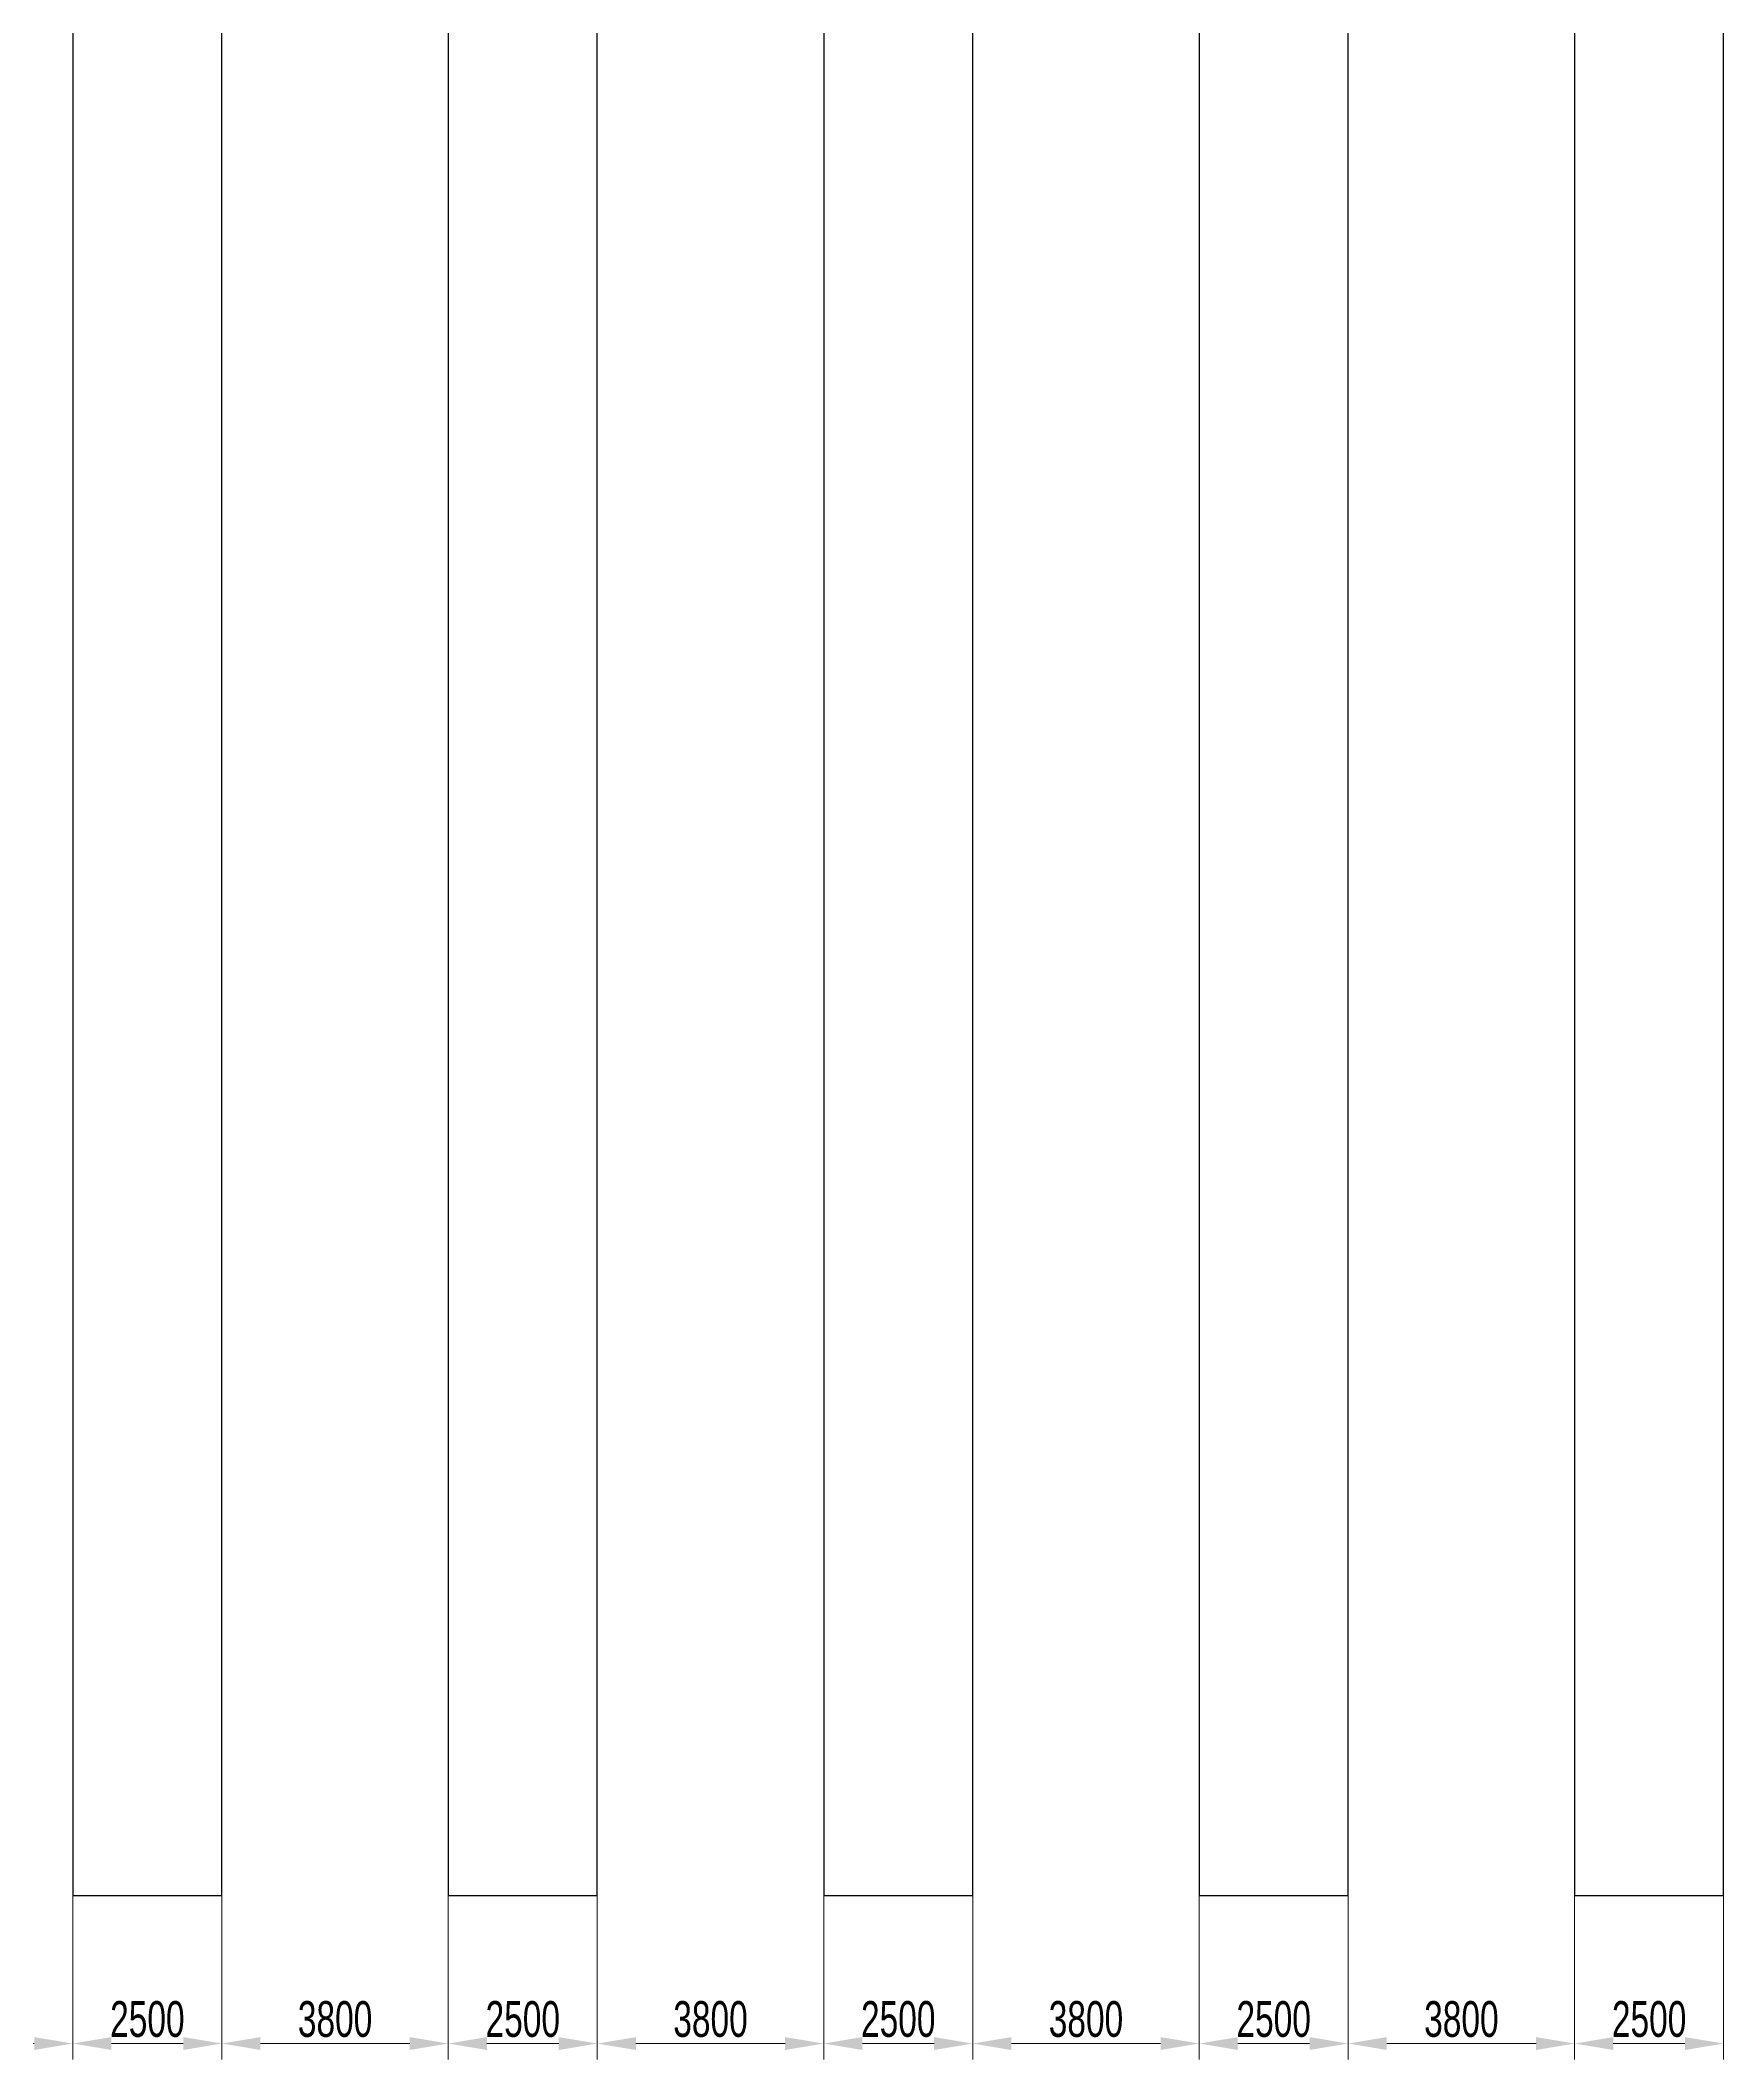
# Model space of a CAD drawing. Header units: millimetres. Extents: x 321435 to 489435, y -71599 to 47189.
# Drawn here: x 378084 to 406329, y -22844 to 11047 of the extents above; entities that cross this region are included whole.
import ezdxf

# ---------------------------------------------------------------- set-up
doc = ezdxf.new("R2010")
doc.units = ezdxf.units.MM
doc.header["$LTSCALE"] = 0.3
doc.header["$PDMODE"] = 34
doc.header["$PDSIZE"] = 5
doc.layers.get('Defpoints').update_dxf_attribs({"lineweight": 50})
doc.layers.add('轮廓线', color=3, linetype='Continuous', lineweight=50)
doc.styles.add('CIVIL', font='fsdb_e.shx', dxfattribs={"width": 0.7, "height": 600, "bigfont": 'fsdb.shx'})
doc.dimstyles.new('修改1', dxfattribs={"dimscale": 0.216, "dimtxt": 600, "dimasz": 3000, "dimexe": 1250, "dimexo": 0.625, "dimgap": 500, "dimtad": 1, "dimdec": 0, "dimdsep": 46, "dimtxsty": 'CIVIL', "dimcen": 2.5, "dimclrd": 3, "dimclre": 3, "dimclrt": 3, "dimadec": 0, "dimazin": 0, "dimtfac": 1, "dimtdec": 0, "dimtmove": 1, "dimatfit": 3, "dimfxl": 1, "dimlwd": 18, "dimlwe": 18, "dimarcsym": 0})

# ---------------------------------------------------------------- blocks, each defined once
blk = doc.blocks.new('*D207')
at = {"layer": 'Defpoints', "color": 0, "ltscale": 100, "transparency": 16777216}
for p in [(374829, -20090), (378629, -20090), (378629, -22574)]:
    blk.add_point(p, dxfattribs=at)
at = {"layer": '轮廓线', "color": 3, "lineweight": 18, "ltscale": 100, "transparency": 16777216}
for p, q in [((374829, -20090), (374829, -22844)), ((378629, -20090), (378629, -22844)), ((375477, -22574), (377981, -22574))]:
    blk.add_line(p, q, dxfattribs=at)
at = {"layer": '轮廓线', "color": 3, "ltscale": 100, "transparency": 16777216}
for points in [[(375477, -22466), (375477, -22682), (374829, -22574)], [(377981, -22466), (377981, -22682), (378629, -22574)]]:
    blk.add_solid(points, dxfattribs=at)
at = {"layer": '轮廓线', "color": 3, "ltscale": 100, "transparency": 16777216, "insert": (376729, -22166), "char_height": 600, "attachment_point": 5, "style": 'CIVIL'}
blk.add_mtext('3800', dxfattribs=at)
blk = doc.blocks.new('*D208')
at = {"layer": 'Defpoints', "color": 0, "ltscale": 100, "transparency": 16777216}
for p in [(378629, -20090), (381129, -20090), (381129, -22574)]:
    blk.add_point(p, dxfattribs=at)
at = {"layer": '轮廓线', "color": 3, "lineweight": 18, "ltscale": 100, "transparency": 16777216}
for p, q in [((378629, -20090), (378629, -22844)), ((381129, -20090), (381129, -22844)), ((379277, -22574), (380481, -22574))]:
    blk.add_line(p, q, dxfattribs=at)
at = {"layer": '轮廓线', "color": 3, "ltscale": 100, "transparency": 16777216}
for points in [[(379277, -22466), (379277, -22682), (378629, -22574)], [(380481, -22466), (380481, -22682), (381129, -22574)]]:
    blk.add_solid(points, dxfattribs=at)
at = {"layer": '轮廓线', "color": 3, "ltscale": 100, "transparency": 16777216, "insert": (379879, -22166), "char_height": 600, "attachment_point": 5, "style": 'CIVIL'}
blk.add_mtext('2500', dxfattribs=at)
blk = doc.blocks.new('*D209')
at = {"layer": 'Defpoints', "color": 0, "ltscale": 100, "transparency": 16777216}
for p in [(381129, -20090), (384929, -20090), (384929, -22574)]:
    blk.add_point(p, dxfattribs=at)
at = {"layer": '轮廓线', "color": 3, "lineweight": 18, "ltscale": 100, "transparency": 16777216}
for p, q in [((381129, -20090), (381129, -22844)), ((384929, -20090), (384929, -22844)), ((381777, -22574), (384281, -22574))]:
    blk.add_line(p, q, dxfattribs=at)
at = {"layer": '轮廓线', "color": 3, "ltscale": 100, "transparency": 16777216}
for points in [[(381777, -22466), (381777, -22682), (381129, -22574)], [(384281, -22466), (384281, -22682), (384929, -22574)]]:
    blk.add_solid(points, dxfattribs=at)
at = {"layer": '轮廓线', "color": 3, "ltscale": 100, "transparency": 16777216, "insert": (383029, -22166), "char_height": 600, "attachment_point": 5, "style": 'CIVIL'}
blk.add_mtext('3800', dxfattribs=at)
blk = doc.blocks.new('*D210')
at = {"layer": 'Defpoints', "color": 0, "ltscale": 100, "transparency": 16777216}
for p in [(384929, -20090), (387429, -20090), (387429, -22574)]:
    blk.add_point(p, dxfattribs=at)
at = {"layer": '轮廓线', "color": 3, "lineweight": 18, "ltscale": 100, "transparency": 16777216}
for p, q in [((384929, -20090), (384929, -22844)), ((387429, -20090), (387429, -22844)), ((385577, -22574), (386781, -22574))]:
    blk.add_line(p, q, dxfattribs=at)
at = {"layer": '轮廓线', "color": 3, "ltscale": 100, "transparency": 16777216}
for points in [[(385577, -22466), (385577, -22682), (384929, -22574)], [(386781, -22466), (386781, -22682), (387429, -22574)]]:
    blk.add_solid(points, dxfattribs=at)
at = {"layer": '轮廓线', "color": 3, "ltscale": 100, "transparency": 16777216, "insert": (386179, -22166), "char_height": 600, "attachment_point": 5, "style": 'CIVIL'}
blk.add_mtext('2500', dxfattribs=at)
blk = doc.blocks.new('*D211')
at = {"layer": 'Defpoints', "color": 0, "ltscale": 100, "transparency": 16777216}
for p in [(387429, -20090), (391229, -20090), (391229, -22574)]:
    blk.add_point(p, dxfattribs=at)
at = {"layer": '轮廓线', "color": 3, "lineweight": 18, "ltscale": 100, "transparency": 16777216}
for p, q in [((387429, -20090), (387429, -22844)), ((391229, -20090), (391229, -22844)), ((388077, -22574), (390581, -22574))]:
    blk.add_line(p, q, dxfattribs=at)
at = {"layer": '轮廓线', "color": 3, "ltscale": 100, "transparency": 16777216}
for points in [[(388077, -22466), (388077, -22682), (387429, -22574)], [(390581, -22466), (390581, -22682), (391229, -22574)]]:
    blk.add_solid(points, dxfattribs=at)
at = {"layer": '轮廓线', "color": 3, "ltscale": 100, "transparency": 16777216, "insert": (389329, -22166), "char_height": 600, "attachment_point": 5, "style": 'CIVIL'}
blk.add_mtext('3800', dxfattribs=at)
blk = doc.blocks.new('*D212')
at = {"layer": 'Defpoints', "color": 0, "ltscale": 100, "transparency": 16777216}
for p in [(391229, -20090), (393729, -20090), (393729, -22574)]:
    blk.add_point(p, dxfattribs=at)
at = {"layer": '轮廓线', "color": 3, "lineweight": 18, "ltscale": 100, "transparency": 16777216}
for p, q in [((391229, -20090), (391229, -22844)), ((393729, -20090), (393729, -22844)), ((391877, -22574), (393081, -22574))]:
    blk.add_line(p, q, dxfattribs=at)
at = {"layer": '轮廓线', "color": 3, "ltscale": 100, "transparency": 16777216}
for points in [[(391877, -22466), (391877, -22682), (391229, -22574)], [(393081, -22466), (393081, -22682), (393729, -22574)]]:
    blk.add_solid(points, dxfattribs=at)
at = {"layer": '轮廓线', "color": 3, "ltscale": 100, "transparency": 16777216, "insert": (392479, -22166), "char_height": 600, "attachment_point": 5, "style": 'CIVIL'}
blk.add_mtext('2500', dxfattribs=at)
blk = doc.blocks.new('*D213')
at = {"layer": 'Defpoints', "color": 0, "ltscale": 100, "transparency": 16777216}
for p in [(393729, -20090), (397529, -20090), (397529, -22574)]:
    blk.add_point(p, dxfattribs=at)
at = {"layer": '轮廓线', "color": 3, "lineweight": 18, "ltscale": 100, "transparency": 16777216}
for p, q in [((393729, -20090), (393729, -22844)), ((397529, -20090), (397529, -22844)), ((394377, -22574), (396881, -22574))]:
    blk.add_line(p, q, dxfattribs=at)
at = {"layer": '轮廓线', "color": 3, "ltscale": 100, "transparency": 16777216}
for points in [[(394377, -22466), (394377, -22682), (393729, -22574)], [(396881, -22466), (396881, -22682), (397529, -22574)]]:
    blk.add_solid(points, dxfattribs=at)
at = {"layer": '轮廓线', "color": 3, "ltscale": 100, "transparency": 16777216, "insert": (395629, -22166), "char_height": 600, "attachment_point": 5, "style": 'CIVIL'}
blk.add_mtext('3800', dxfattribs=at)
blk = doc.blocks.new('*D214')
at = {"layer": 'Defpoints', "color": 0, "ltscale": 100, "transparency": 16777216}
for p in [(397529, -20090), (400029, -20090), (400029, -22574)]:
    blk.add_point(p, dxfattribs=at)
at = {"layer": '轮廓线', "color": 3, "lineweight": 18, "ltscale": 100, "transparency": 16777216}
for p, q in [((397529, -20090), (397529, -22844)), ((400029, -20090), (400029, -22844)), ((398177, -22574), (399381, -22574))]:
    blk.add_line(p, q, dxfattribs=at)
at = {"layer": '轮廓线', "color": 3, "ltscale": 100, "transparency": 16777216}
for points in [[(398177, -22466), (398177, -22682), (397529, -22574)], [(399381, -22466), (399381, -22682), (400029, -22574)]]:
    blk.add_solid(points, dxfattribs=at)
at = {"layer": '轮廓线', "color": 3, "ltscale": 100, "transparency": 16777216, "insert": (398779, -22166), "char_height": 600, "attachment_point": 5, "style": 'CIVIL'}
blk.add_mtext('2500', dxfattribs=at)
blk = doc.blocks.new('*D215')
at = {"layer": 'Defpoints', "color": 0, "ltscale": 100, "transparency": 16777216}
for p in [(400029, -20090), (403829, -20090), (403829, -22574)]:
    blk.add_point(p, dxfattribs=at)
at = {"layer": '轮廓线', "color": 3, "lineweight": 18, "ltscale": 100, "transparency": 16777216}
for p, q in [((400029, -20090), (400029, -22844)), ((403829, -20090), (403829, -22844)), ((400677, -22574), (403181, -22574))]:
    blk.add_line(p, q, dxfattribs=at)
at = {"layer": '轮廓线', "color": 3, "ltscale": 100, "transparency": 16777216}
for points in [[(400677, -22466), (400677, -22682), (400029, -22574)], [(403181, -22466), (403181, -22682), (403829, -22574)]]:
    blk.add_solid(points, dxfattribs=at)
at = {"layer": '轮廓线', "color": 3, "ltscale": 100, "transparency": 16777216, "insert": (401929, -22166), "char_height": 600, "attachment_point": 5, "style": 'CIVIL'}
blk.add_mtext('3800', dxfattribs=at)
blk = doc.blocks.new('*D216')
at = {"layer": 'Defpoints', "color": 0, "ltscale": 100, "transparency": 16777216}
for p in [(403829, -20090), (406329, -20090), (403829, -22574)]:
    blk.add_point(p, dxfattribs=at)
at = {"layer": '轮廓线', "color": 3, "lineweight": 18, "ltscale": 100, "transparency": 16777216}
for p, q in [((403829, -20090), (403829, -22844)), ((406329, -20090), (406329, -22844)), ((405681, -22574), (404477, -22574))]:
    blk.add_line(p, q, dxfattribs=at)
at = {"layer": '轮廓线', "color": 3, "ltscale": 100, "transparency": 16777216}
for points in [[(404477, -22466), (404477, -22682), (403829, -22574)], [(405681, -22466), (405681, -22682), (406329, -22574)]]:
    blk.add_solid(points, dxfattribs=at)
at = {"layer": '轮廓线', "color": 3, "ltscale": 100, "transparency": 16777216, "insert": (405079, -22166), "char_height": 600, "attachment_point": 5, "style": 'CIVIL'}
blk.add_mtext('2500', dxfattribs=at)

msp = doc.modelspace()

# ---------------------------------------------------------------- linework, layer by layer
at = {"ltscale": 100}
for points in [[(378628.9, -20090.2), (381128.9, -20090.2), (381128.9, 29909.8), (378628.9, 29909.8)], [(384928.9, -20090.2), (387428.9, -20090.2), (387428.9, 29909.8), (384928.9, 29909.8)], [(391228.9, -20090.2), (393728.9, -20090.2), (393728.9, 29909.8), (391228.9, 29909.8)], [(397528.9, -20090.2), (400028.9, -20090.2), (400028.9, 29909.8), (397528.9, 29909.8)], [(403828.9, -20090.2), (406328.9, -20090.2), (406328.9, 29909.8), (403828.9, 29909.8)]]:
    msp.add_lwpolyline(points, close=True, dxfattribs=at)

# ---------------------------------------------------------------- dimensions: what is measured, and where the dimension line sits
at = {"layer": '轮廓线', "ltscale": 100}
for p1, p2, distance, picture, middle in [((374828.9, -20090.2), (378628.9, -20090.2), -2483.5, '*D207', (376728.9, -22165.7)), ((378628.9, -20090.2), (381128.9, -20090.2), -2483.5, '*D208', (379878.9, -22165.7)), ((381128.9, -20090.2), (384928.9, -20090.2), -2483.5, '*D209', (383028.9, -22165.7)), ((384928.9, -20090.2), (387428.9, -20090.2), -2483.5, '*D210', (386178.9, -22165.7)), ((387428.9, -20090.2), (391228.9, -20090.2), -2483.5, '*D211', (389328.9, -22165.7)), ((391228.9, -20090.2), (393728.9, -20090.2), -2483.5, '*D212', (392478.9, -22165.7)), ((393728.9, -20090.2), (397528.9, -20090.2), -2483.5, '*D213', (395628.9, -22165.7)), ((397528.9, -20090.2), (400028.9, -20090.2), -2483.5, '*D214', (398778.9, -22165.7)), ((400028.9, -20090.2), (403828.9, -20090.2), -2483.5, '*D215', (401928.9, -22165.7)), ((406328.9, -20090.2), (403828.9, -20090.2), 2483.5, '*D216', (405078.9, -22165.7))]:
    dim = msp.add_aligned_dim(p1=p1, p2=p2, distance=distance, dimstyle='修改1', override={"dimfxl": 1.5}, dxfattribs=at)
    dim.commit()
    dim.dimension.update_dxf_attribs({"geometry": picture, "text_midpoint": middle})

doc.saveas('drawing.dxf')
